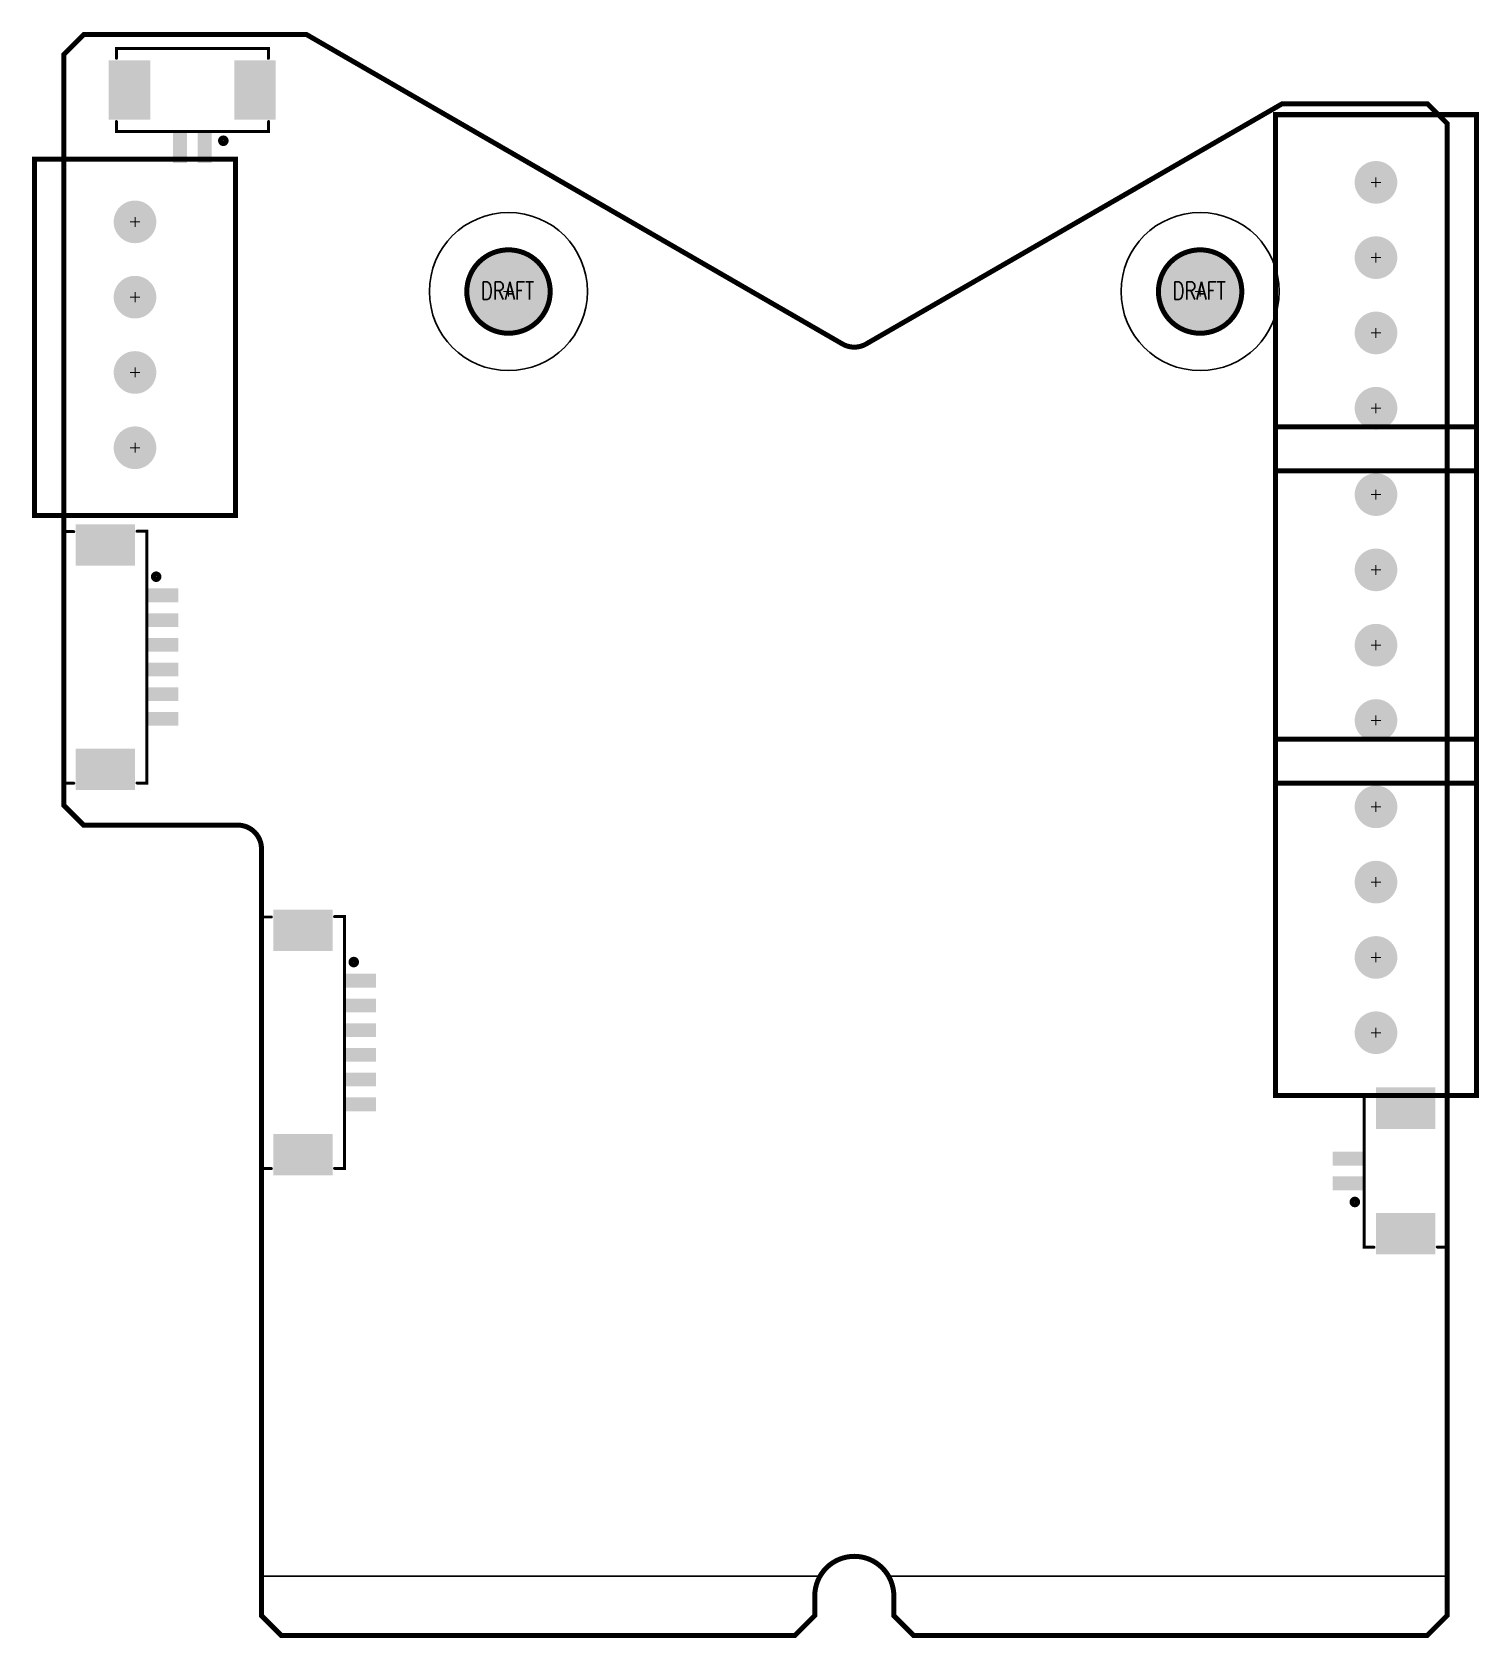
# Model space of a CAD drawing. Extents: x -36.6 to 36.6, y -0.1 to 81.1.
import ezdxf

# ---------------------------------------------------------------- set-up
doc = ezdxf.new("R2010")
doc.units = 0
doc.linetypes.add('KEEPOUT_10000000$0', pattern=[2, 1, 1])
for name, color, linetype in [('BOARD_OUTLINE_00', 254, 'CONTINUOUS'), ('DRIL_NPLTE_THRU_01', 176, 'CONTINUOUS'), ('DRIL_NPLTE_THRU_02', 16, 'CONTINUOUS'), ('DRIL_PLTE_THRU_01', 176, 'CONTINUOUS'), ('DRIL_PLTE_THRU_02', 16, 'CONTINUOUS'), ('DRIL_SYMBOL', 254, 'CONTINUOUS'), ('KEEPOUT_01', 130, 'CONTINUOUS'), ('KEEPOUT_02', 23, 'CONTINUOUS'), ('PADS_BOT', 1, 'CONTINUOUS'), ('PADS_INNER', 5, 'CONTINUOUS'), ('PADS_TOP', 5, 'CONTINUOUS'), ('PART_TOP_2DLINE_01', 254, 'CONTINUOUS'), ('PART_TOP_TEXT_26', 254, 'CONTINUOUS')]:
    doc.layers.add(name, color=color, linetype=linetype)
doc.styles.add('W0$127', font='simplex', dxfattribs={"width": 0.75})

# ---------------------------------------------------------------- blocks, each defined once
blk = doc.blocks.new('SMOOTH_0$254')
at = {"const_width": 0.127}
blk.add_lwpolyline([(-0.0635, 0, 1), (0.0635, 0, 1)], format="xyb", close=True, dxfattribs=at)
blk = doc.blocks.new('BOARD_1')
at = {"layer": 'BOARD_OUTLINE_00', "const_width": 0.254}
blk.add_lwpolyline([(0, 0), (0, 1, -1), (4, 1), (4, 0), (5, -1), (31, -1), (32, 0), (32, 75.5), (31, 76.5), (23.65064, 76.5), (2.6, 64.34641, -0.26794919), (1.4, 64.34641), (-25.71281, 80), (-37, 80), (-38, 79), (-38, 41), (-37, 40), (-29.2, 40, -0.41421356), (-28, 38.8), (-28, 0), (-27, -1), (-1, -1)], format="xyb", close=True, dxfattribs=at)
at = {"layer": 'BOARD_OUTLINE_00'}
for p in [(0, 1), (0, 0)]:
    blk.add_blockref('SMOOTH_0$254', p, dxfattribs=at)
blk = doc.blocks.new('KEEPOUT_2')
at = {"layer": 'KEEPOUT_01', "linetype": 'KEEPOUT_10000000$0'}
blk.add_lwpolyline([(0, 0), (0, -2), (-1, -3), (-27, -3), (-28, -2), (-28, -1, 0.1316525), (-28.26795, 0)], format="xyb", close=True, dxfattribs=at)
blk = doc.blocks.new('KEEPOUT_3')
at = {"layer": 'KEEPOUT_01', "linetype": 'KEEPOUT_10000000$0'}
blk.add_lwpolyline([(0, 0, 0.1316525), (-0.26795, -1), (-0.26795, -2), (-1.26795, -3), (-27.26795, -3), (-28.26795, -2), (-28.26795, 0)], format="xyb", close=True, dxfattribs=at)
blk = doc.blocks.new('KEEPOUT_4')
at = {"layer": 'KEEPOUT_02', "linetype": 'KEEPOUT_10000000$0'}
blk.add_lwpolyline([(0, 0, -0.1316525), (0.26795, -1), (0.26795, -2), (1.26795, -3), (27.26795, -3), (28.26795, -2), (28.26795, 0)], format="xyb", close=True, dxfattribs=at)
blk = doc.blocks.new('KEEPOUT_5')
at = {"layer": 'KEEPOUT_02', "linetype": 'KEEPOUT_10000000$0'}
blk.add_lwpolyline([(0, 0), (1, -1), (27, -1), (28, 0), (28, 1, -0.1316525), (28.26795, 2), (0, 2)], format="xyb", close=True, dxfattribs=at)
blk = doc.blocks.new('KEEPOUT_6')
at = {"layer": 'KEEPOUT_02', "linetype": 'KEEPOUT_10000000$0'}
blk.add_lwpolyline([(0, 0, -1), (8, 0, -1)], format="xyb", close=True, dxfattribs=at)
blk = doc.blocks.new('KEEPOUT_7')
at = {"layer": 'KEEPOUT_02', "linetype": 'KEEPOUT_10000000$0'}
blk.add_lwpolyline([(0, 0, -1), (8, 0, -1)], format="xyb", close=True, dxfattribs=at)
blk = doc.blocks.new('PART_BODY_TOP_8')
at = {"layer": 'PART_TOP_2DLINE_01', "const_width": 0.254}
blk.add_lwpolyline([(-5.08, -5.08), (12.95, -5.08), (12.95, 5.08), (-5.08, 5.08), (-5.08, -5.08)], dxfattribs=at)
at = {"layer": 'PART_TOP_2DLINE_01'}
for p in [(-5.08, 5.08), (12.95, 5.08), (-5.08, -5.08), (-5.08, -5.08), (12.95, -5.08)]:
    blk.add_blockref('SMOOTH_0$254', p, dxfattribs=at)
blk = doc.blocks.new('DRIL_SYMBOL_1$524')
at = {"layer": 'DRIL_SYMBOL', "const_width": 0.0508}
for points in [[(-0.254, 0), (0.254, 0)], [(0, -0.254), (0, 0.254)]]:
    blk.add_lwpolyline(points, dxfattribs=at)
blk = doc.blocks.new('DRIL_HOLE_1$524')
at = {"const_width": 0.762}
blk.add_lwpolyline([(-0.381, 0, 1), (0.381, 0, 1)], format="xyb", close=True, dxfattribs=at)
blk.add_blockref('DRIL_SYMBOL_1$524', (0, 0))
blk = doc.blocks.new('PAD_0')
at = {"const_width": 1.0795}
blk.add_lwpolyline([(0, -0.53975, 1), (0, 0.53975, 1)], format="xyb", close=True, dxfattribs=at)
blk = doc.blocks.new('STK_TOP_3')
at = {"layer": 'DRIL_PLTE_THRU_01'}
blk.add_blockref('DRIL_HOLE_1$524', (0, 0), dxfattribs=at)
at = {"layer": 'DRIL_PLTE_THRU_02'}
blk.add_blockref('DRIL_HOLE_1$524', (0, 0), dxfattribs=at)
at = {"layer": 'PADS_BOT'}
blk.add_blockref('PAD_0', (0, 0), dxfattribs=at)
at = {"layer": 'PADS_INNER'}
blk.add_blockref('PAD_0', (0, 0), dxfattribs=at)
at = {"layer": 'PADS_TOP'}
blk.add_blockref('PAD_0', (0, 0), dxfattribs=at)
blk = doc.blocks.new('SYM_TOP_2')
for name, p in [('PART_BODY_TOP_8', (0, 0)), ('STK_TOP_3', (-1.905, 0)), ('STK_TOP_3', (1.905, 0)), ('STK_TOP_3', (5.715, 0)), ('STK_TOP_3', (9.525, 0))]:
    blk.add_blockref(name, p)
blk = doc.blocks.new('PART_TOP_0')
blk.add_blockref('SYM_TOP_2', (0, 0))
blk = doc.blocks.new('PART_TOP_1')
blk.add_blockref('SYM_TOP_2', (0, 0))
blk = doc.blocks.new('PART_TOP_2')
blk.add_blockref('SYM_TOP_2', (0, 0))
blk = doc.blocks.new('PART_BODY_TOP_9')
at = {"layer": 'PART_TOP_TEXT_26', "style": 'W0$127', "width": 0.75}
blk.add_text('DRAFT', height=0.889, dxfattribs=at).set_placement((-1.388, -0.406))
blk = doc.blocks.new('DRIL_SYMBOL_2$1')
at = {"layer": 'DRIL_SYMBOL', "const_width": 0.0508}
for points in [[(-0.254, 0), (0.254, 0)], [(0, -0.254), (0, 0.254)]]:
    blk.add_lwpolyline(points, dxfattribs=at)
blk = doc.blocks.new('DRIL_HOLE_2$1')
at = {"const_width": 1.05}
blk.add_lwpolyline([(-0.525, 0, 1), (0.525, 0, 1)], format="xyb", close=True, dxfattribs=at)
blk.add_blockref('DRIL_SYMBOL_2$1', (0, 0))
blk = doc.blocks.new('PAD_1')
at = {"const_width": 2}
blk.add_lwpolyline([(0, -1, 1), (0, 1, 1)], format="xyb", close=True, dxfattribs=at)
blk = doc.blocks.new('STK_TOP_4')
at = {"layer": 'DRIL_PLTE_THRU_01'}
blk.add_blockref('DRIL_HOLE_2$1', (0, 0), dxfattribs=at)
at = {"layer": 'DRIL_PLTE_THRU_02'}
blk.add_blockref('DRIL_HOLE_2$1', (0, 0), dxfattribs=at)
at = {"layer": 'PADS_BOT'}
blk.add_blockref('PAD_1', (0, 0), dxfattribs=at)
at = {"layer": 'PADS_INNER'}
blk.add_blockref('PAD_1', (0, 0), dxfattribs=at)
at = {"layer": 'PADS_TOP'}
blk.add_blockref('PAD_1', (0, 0), dxfattribs=at)
blk = doc.blocks.new('SYM_TOP_3')
for name in ['STK_TOP_4', 'PART_BODY_TOP_9']:
    blk.add_blockref(name, (0, 0))
blk = doc.blocks.new('PART_TOP_3')
blk.add_blockref('SYM_TOP_3', (0, 0))
blk = doc.blocks.new('PART_TOP_4')
blk.add_blockref('SYM_TOP_3', (0, 0))
blk = doc.blocks.new('SMOOTH_0$15')
at = {"const_width": 0.075}
blk.add_lwpolyline([(-0.0375, 0, 1), (0.0375, 0, 1)], format="xyb", close=True, dxfattribs=at)
blk = doc.blocks.new('PART_BODY_TOP_10')
at = {"layer": 'PART_TOP_2DLINE_01', "const_width": 0.254}
blk.add_lwpolyline([(-3.93072, 2.57, 1), (-4.20928, 2.57, 1)], format="xyb", close=True, dxfattribs=at)
at = {"layer": 'PART_TOP_2DLINE_01', "const_width": 0.15}
for points in [[(-6.37, 1.6), (-6.37, 2.1), (6.37, 2.1), (6.37, 1.6)], [(-6.35, -1.6), (-6.35, -2.1), (6.38, -2.1), (6.38, -1.6)]]:
    blk.add_lwpolyline(points, dxfattribs=at)
at = {"layer": 'PART_TOP_2DLINE_01'}
for p in [(-6.37, 2.1), (-6.37, 1.6), (6.37, 2.1), (6.37, 1.6), (-6.35, -1.6), (6.38, -1.6), (-6.35, -2.1), (6.38, -2.1)]:
    blk.add_blockref('SMOOTH_0$15', p, dxfattribs=at)
blk = doc.blocks.new('DRIL_HOLE_0')
blk.add_lwpolyline([(0, 0, 1), (0, 0, 1)], format="xyb", close=True)
blk = doc.blocks.new('PAD_2')
blk.add_lwpolyline([(0, 0, 1), (0, 0, 1)], format="xyb", close=True)
blk = doc.blocks.new('PAD_3')
at = {"const_width": 0.7}
blk.add_lwpolyline([(-0.8, 0), (0.8, 0)], dxfattribs=at)
blk = doc.blocks.new('STK_TOP_5')
at = {"layer": 'DRIL_NPLTE_THRU_01'}
blk.add_blockref('DRIL_HOLE_0', (0, 0), dxfattribs=at)
at = {"layer": 'DRIL_NPLTE_THRU_02'}
blk.add_blockref('DRIL_HOLE_0', (0, 0), dxfattribs=at)
at = {"layer": 'PADS_BOT'}
blk.add_blockref('PAD_2', (0, 0), dxfattribs=at)
at = {"layer": 'PADS_INNER'}
blk.add_blockref('PAD_2', (0, 0), dxfattribs=at)
at = {"layer": 'PADS_TOP', "rotation": 90}
blk.add_blockref('PAD_3', (0, 0), dxfattribs=at)
blk = doc.blocks.new('PAD_4')
at = {"const_width": 2.1}
blk.add_lwpolyline([(-1.5, 0), (1.5, 0)], dxfattribs=at)
blk = doc.blocks.new('STK_TOP_6')
at = {"layer": 'DRIL_NPLTE_THRU_01'}
blk.add_blockref('DRIL_HOLE_0', (0, 0), dxfattribs=at)
at = {"layer": 'DRIL_NPLTE_THRU_02'}
blk.add_blockref('DRIL_HOLE_0', (0, 0), dxfattribs=at)
at = {"layer": 'PADS_BOT'}
blk.add_blockref('PAD_2', (0, 0), dxfattribs=at)
at = {"layer": 'PADS_INNER'}
blk.add_blockref('PAD_2', (0, 0), dxfattribs=at)
at = {"layer": 'PADS_TOP', "rotation": 90}
blk.add_blockref('PAD_4', (0, 0), dxfattribs=at)
blk = doc.blocks.new('SYM_TOP_4')
for name, p in [('STK_TOP_5', (-3.125, 2.9)), ('STK_TOP_5', (-1.875, 2.9)), ('STK_TOP_5', (-0.625, 2.9)), ('STK_TOP_5', (0.625, 2.9)), ('STK_TOP_5', (1.875, 2.9)), ('STK_TOP_5', (3.125, 2.9)), ('STK_TOP_6', (-5.675, 0)), ('PART_BODY_TOP_10', (0, 0)), ('STK_TOP_6', (5.675, 0))]:
    blk.add_blockref(name, p)
blk = doc.blocks.new('PART_TOP_5')
blk.add_blockref('SYM_TOP_4', (0, 0))
blk = doc.blocks.new('PART_TOP_6')
blk.add_blockref('SYM_TOP_2', (0, 0))
blk = doc.blocks.new('PART_TOP_7')
blk.add_blockref('SYM_TOP_4', (0, 0))
blk = doc.blocks.new('STK_BOT_5')
at = {"layer": 'DRIL_NPLTE_THRU_01'}
blk.add_blockref('DRIL_HOLE_0', (0, 0), dxfattribs=at)
at = {"layer": 'DRIL_NPLTE_THRU_02'}
blk.add_blockref('DRIL_HOLE_0', (0, 0), dxfattribs=at)
at = {"layer": 'PADS_BOT', "rotation": 90}
blk.add_blockref('PAD_3', (0, 0), dxfattribs=at)
at = {"layer": 'PADS_INNER'}
blk.add_blockref('PAD_2', (0, 0), dxfattribs=at)
at = {"layer": 'PADS_TOP'}
blk.add_blockref('PAD_2', (0, 0), dxfattribs=at)
blk = doc.blocks.new('STK_BOT_6')
at = {"layer": 'DRIL_NPLTE_THRU_01'}
blk.add_blockref('DRIL_HOLE_0', (0, 0), dxfattribs=at)
at = {"layer": 'DRIL_NPLTE_THRU_02'}
blk.add_blockref('DRIL_HOLE_0', (0, 0), dxfattribs=at)
at = {"layer": 'PADS_BOT', "rotation": 90}
blk.add_blockref('PAD_4', (0, 0), dxfattribs=at)
at = {"layer": 'PADS_INNER'}
blk.add_blockref('PAD_2', (0, 0), dxfattribs=at)
at = {"layer": 'PADS_TOP'}
blk.add_blockref('PAD_2', (0, 0), dxfattribs=at)
blk = doc.blocks.new('SYM_BOT_4')
for name, p in [('STK_BOT_5', (-3.125, 2.9)), ('STK_BOT_5', (-1.875, 2.9)), ('STK_BOT_5', (-0.625, 2.9)), ('STK_BOT_5', (0.625, 2.9)), ('STK_BOT_5', (1.875, 2.9)), ('STK_BOT_5', (3.125, 2.9)), ('STK_BOT_6', (-5.675, 0)), ('STK_BOT_6', (5.675, 0))]:
    blk.add_blockref(name, p)
blk = doc.blocks.new('PART_BOT_8')
blk.add_blockref('SYM_BOT_4', (0, 0))
blk = doc.blocks.new('PART_BODY_TOP_11')
at = {"layer": 'PART_TOP_2DLINE_01', "const_width": 0.254}
blk.add_lwpolyline([(-1.43072, 2.57, 1), (-1.70928, 2.57, 1)], format="xyb", close=True, dxfattribs=at)
at = {"layer": 'PART_TOP_2DLINE_01', "const_width": 0.15}
for points in [[(-3.86, 1.6), (-3.86, 2.1), (3.84, 2.1), (3.84, 1.6)], [(-3.85, -1.6), (-3.85, -2.1), (3.84, -2.1), (3.84, -1.6)]]:
    blk.add_lwpolyline(points, dxfattribs=at)
at = {"layer": 'PART_TOP_2DLINE_01'}
for p in [(-3.86, 2.1), (-3.86, 1.6), (3.84, 2.1), (3.84, 1.6), (-3.85, -1.6), (3.84, -1.6), (-3.85, -2.1), (3.84, -2.1)]:
    blk.add_blockref('SMOOTH_0$15', p, dxfattribs=at)
blk = doc.blocks.new('SYM_TOP_5')
for name, p in [('STK_TOP_5', (-0.625, 2.9)), ('STK_TOP_5', (0.625, 2.9)), ('STK_TOP_6', (-3.175, 0)), ('PART_BODY_TOP_11', (0, 0)), ('STK_TOP_6', (3.175, 0))]:
    blk.add_blockref(name, p)
blk = doc.blocks.new('PART_TOP_9')
blk.add_blockref('SYM_TOP_5', (0, 0))
blk = doc.blocks.new('PART_TOP_10')
blk.add_blockref('SYM_TOP_5', (0, 0))
blk = doc.blocks.new('PART_BODY_TOP_12')
at = {"layer": 'PART_TOP_2DLINE_01', "const_width": 0.254}
blk.add_lwpolyline([(-2.11, 0, 1), (2.11, 0, 1)], format="xyb", close=True, dxfattribs=at)
blk = doc.blocks.new('DRIL_SYMBOL_4$22')
at = {"layer": 'DRIL_SYMBOL', "const_width": 0.0508}
for points in [[(-0.254, 0), (0.254, 0)], [(0, -0.254), (0, 0.254)]]:
    blk.add_lwpolyline(points, dxfattribs=at)
blk = doc.blocks.new('DRIL_HOLE_4$22')
at = {"const_width": 2.11}
blk.add_lwpolyline([(-1.055, 0, 1), (1.055, 0, 1)], format="xyb", close=True, dxfattribs=at)
blk.add_blockref('DRIL_SYMBOL_4$22', (0, 0))
blk = doc.blocks.new('PAD_5')
at = {"const_width": 2.11}
blk.add_lwpolyline([(0, -1.055, 1), (0, 1.055, 1)], format="xyb", close=True, dxfattribs=at)
blk = doc.blocks.new('STK_TOP_7')
at = {"layer": 'DRIL_NPLTE_THRU_01'}
blk.add_blockref('DRIL_HOLE_4$22', (0, 0), dxfattribs=at)
at = {"layer": 'DRIL_NPLTE_THRU_02'}
blk.add_blockref('DRIL_HOLE_4$22', (0, 0), dxfattribs=at)
at = {"layer": 'PADS_BOT'}
blk.add_blockref('PAD_5', (0, 0), dxfattribs=at)
at = {"layer": 'PADS_INNER'}
blk.add_blockref('PAD_5', (0, 0), dxfattribs=at)
at = {"layer": 'PADS_TOP'}
blk.add_blockref('PAD_5', (0, 0), dxfattribs=at)
blk = doc.blocks.new('SYM_TOP_6')
for name in ['PART_BODY_TOP_12', 'STK_TOP_7']:
    blk.add_blockref(name, (0, 0))
blk = doc.blocks.new('PART_TOP_11')
blk.add_blockref('SYM_TOP_6', (0, 0))
blk = doc.blocks.new('PART_TOP_12')
blk.add_blockref('SYM_TOP_6', (0, 0))

msp = doc.modelspace()

# ---------------------------------------------------------------- block references
for name, p in [('BOARD_1', (3, 1)), ('KEEPOUT_7', (-16.5, 68)), ('KEEPOUT_6', (18.5, 68)), ('PART_TOP_11', (-12.5, 68)), ('PART_TOP_4', (-12.5, 68)), ('PART_TOP_12', (22.5, 68)), ('PART_TOP_3', (22.5, 68)), ('KEEPOUT_3', (3.26795, 3)), ('KEEPOUT_5', (-25, 1)), ('KEEPOUT_2', (35, 3)), ('KEEPOUT_4', (6.73205, 3))]:
    msp.add_blockref(name, p)
for name, p, rotation in [('PART_TOP_10', (-28.5, 78.2), 180), ('PART_TOP_0', (31.4, 64), 90), ('PART_TOP_6', (-31.4, 69.62), 270), ('PART_TOP_1', (31.4, 48.2), 90), ('PART_TOP_5', (-32.9, 49.5), 270), ('PART_TOP_2', (31.4, 32.4), 90), ('PART_TOP_7', (-22.9, 30), 270), ('PART_TOP_9', (32.9, 23.5), 90)]:
    msp.add_blockref(name, p, dxfattribs=dict(rotation=rotation))
at = {"xscale": -1, "rotation": -90}
msp.add_blockref('PART_BOT_8', (-32.9, 49.5), dxfattribs=at)

doc.saveas('drawing.dxf')
